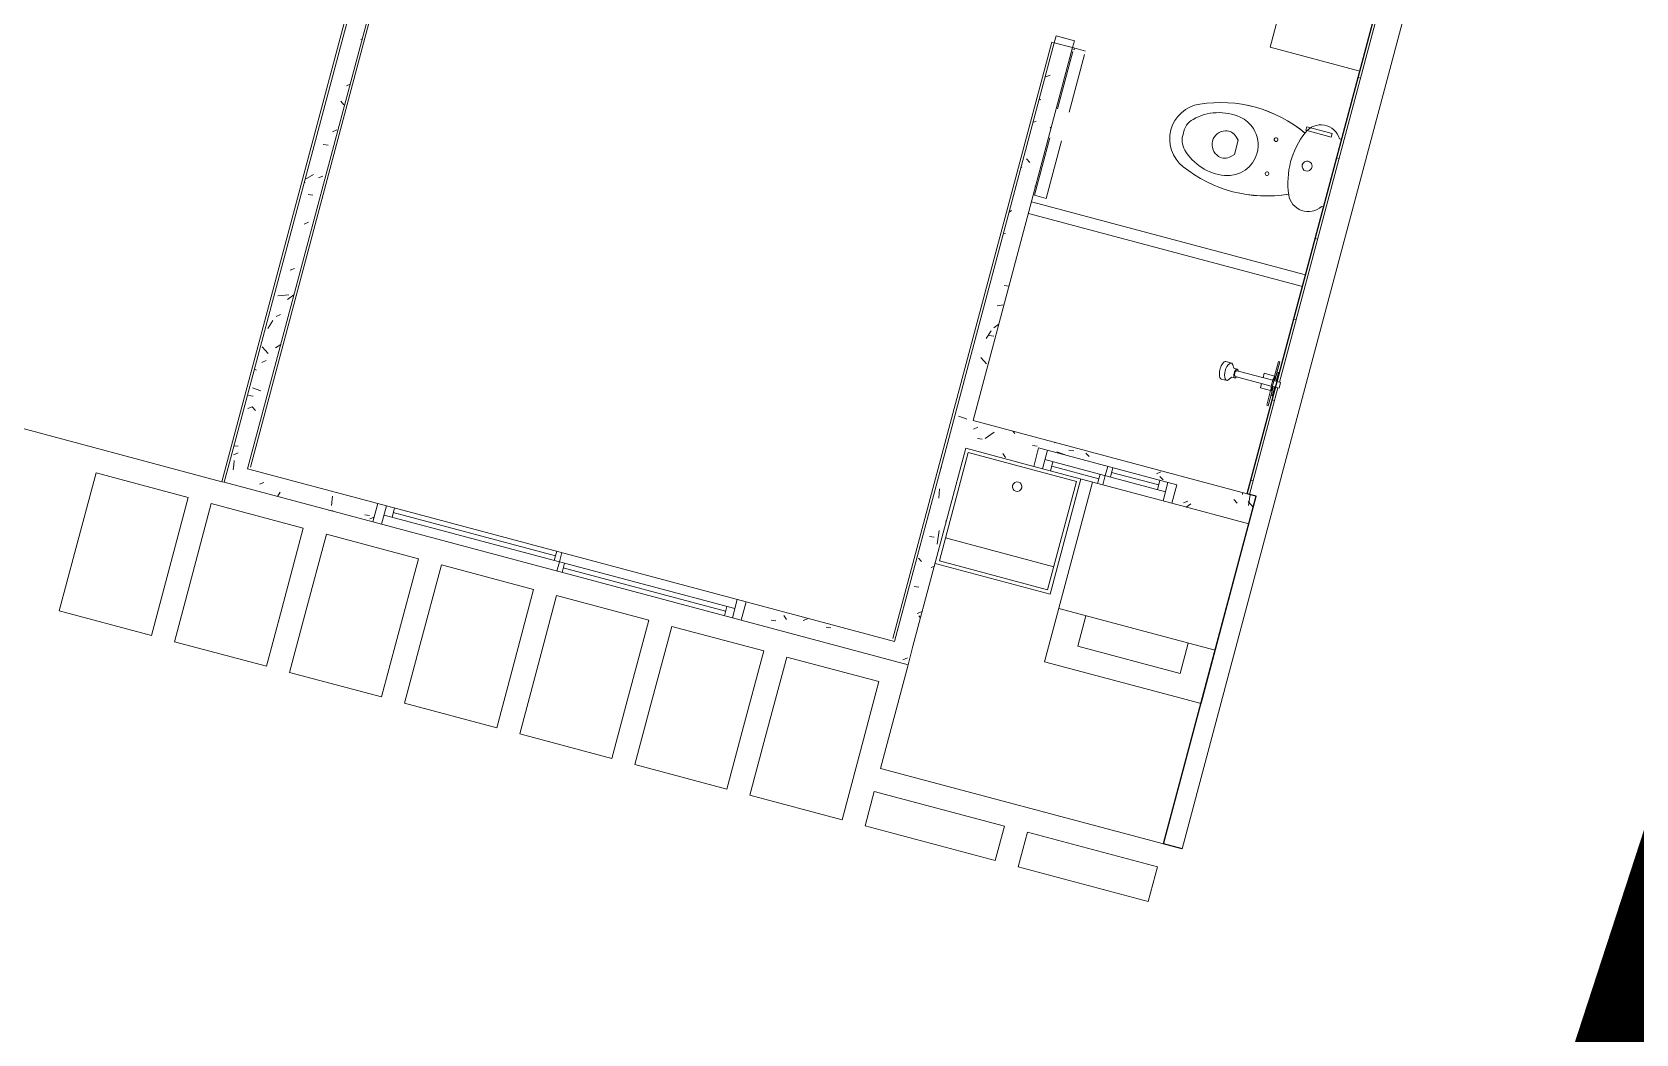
# Model space of a CAD drawing. Header units: metres. Extents: x 689715 to 690980, y 1005284 to 1006835.
# Drawn here: x 690880.15 to 690886.88, y 1005544.68 to 1005548.88 of the extents above; entities that cross this region are included whole.
import ezdxf

# ---------------------------------------------------------------- set-up
doc = ezdxf.new("R2010")
doc.units = ezdxf.units.M
doc.linetypes.add('HIDDEN', pattern=[0.375, 0.25, -0.125])
doc.linetypes.add('PHANTOM', pattern=[2.5, 1.25, -0.25, 0.25, -0.25, 0.25, -0.25])
for name, color, linetype in [('0_HUELLAS CASAS CASTILLA', 1, 'Continuous'), ('0_NUMERO DE LOTE FASE V', 3, 'Continuous'), ('POLIGONO EFECTIVO FIII', 6, 'Continuous')]:
    doc.layers.add(name, color=color, linetype=linetype)
for name, color, linetype, lineweight in [('Accesorios de tuberías', 7, 'Continuous', 13), ('Aparatos sanitarios', 8, 'Continuous', 13), ('Bordes comunes', 7, 'Continuous', 13), ('Líneas ocultas', 7, 'HIDDEN', 13), ('Muebles de obra', 8, 'Continuous', 13), ('Muros', 7, 'Continuous', 13), ('Patrón de corte', 7, 'Continuous', 13), ('Puertas', 7, 'Continuous', 13), ('Suelos', 7, 'Continuous', 9), ('Ventanas', 7, 'Continuous', 13)]:
    doc.layers.add(name, color=color, linetype=linetype, lineweight=lineweight)
pattern_1 = [(139.9999999999999, (365.6615329035558, -75.88183759397361), (0.03836033982117157, 0.4377584771638403), [0.04599999999999998, -0.5029999999999997]), (84.99999999999997, (365.6615329035558, -75.88183759397361), (-0.4580987315439035, -0.08439521406967809), [0.03700000000000001, -0.4020000000000002]), (190.451, (365.6645329040475, -75.84583759406814), (-0.4199401312074268, 0.3526758939897786), [0.039, -0.4270000000000001]), (136.1839999999999, (365.5395329040475, -75.8818375938572), (0.1004214988211118, 0.6506308650644554), [0.06899999999999998, -0.7539999999999998]), (186.6359999999999, (365.547532903729, -75.82783759379527), (-0.5938707988951819, 0.5701916118460522), [0.05799999999999998, -0.6409999999999996]), (81.18399999999994, (365.5395329040475, -75.8818375938572), (-0.5936975411065768, 0.5697220635397624), [0.05500000000000001, -0.6039999999999999]), (110.9999999999999, (365.5705329037737, -75.82083759387024), (0.245780230253577, 0.3642747293136032), [0.04599999999999999, -0.5029999999999999]), (55.99999999999997, (365.5705329037737, -75.82083759387024), (-0.4415777901075865, 0.1482769546615401), [0.03699999999999998, -0.4019999999999998]), (161.4509999999999, (365.5905329035595, -75.79083759407513), (-0.1963072483374971, 0.5120483026533341), [0.03899999999999999, -0.427]), (127.5, (365.6615329035558, -75.88183759397361), (-0.2022933454275577, 0.007375797972208872), [0.02, -0.3770000000000001, 0.02, -0.388, -0.404]), (127.5, (365.6615329035558, -75.88183759397361), (-0.2022933454275577, 0.007375797972208872), [-0.806, 0.02, -0.3840000000000001]), (97.49999999999994, (365.6615329035558, -75.88183759397361), (-0.2399435114399267, 0.1600503399492727), [0.02, -0.213, 0.02, -0.368, -0.154]), (97.49999999999994, (365.6615329035558, -75.88183759397361), (-0.2399435114399267, 0.1600503399492727), [-0.621, 0.02, -0.134]), (57.49999999999999, (365.6615329037886, -76.01783759397222), (0.01404568388630387, 0.3254162238797662), [0.01999999999999999, -0.1319999999999999, 0.01999999999999999, -0.455, -0.6309999999999997]), (57.49999999999999, (365.6615329037886, -76.01783759397222), (0.01404568388630387, 0.3254162238797662), [-0.6279999999999997, 0.01999999999999999, -0.6109999999999997]), (47.49999999999996, (365.6615329037886, -76.07883759384276), (-0.06081860510782452, 0.3554815006055007), [0.02, -0.178, 0.02, -0.2960000000000001, -0.4480000000000001]), (47.49999999999996, (365.6615329037886, -76.07883759384276), (-0.06081860510782452, 0.3554815006055007), [-0.5140000000000001, 0.02, -0.4280000000000001])]

# ---------------------------------------------------------------- blocks, each defined once
blk = doc.blocks.new('Window-Sliding - VENTANA DE 1_60 X 1_20-1540949-PLANO CLAVE _8 CASAS EN HILERA_ - Dependent 1')
at = {"layer": 'Ventanas', "color": 253}
for p, q in [((0.8003658304546724, 0.04), (-0.799634169545327, 0.04)), ((-0.799634169545327, 0.04), (-0.799634169545327, -0.03999999999902364)), ((-0.7996341695453272, 0.04000000000097637), (0.8003658304546725, 0.04000000000097637)), ((-0.7615341697799087, -0.03999999999902364), (-0.7615341697799087, 0.04000000000097637)), ((-0.7615341697799087, 0.04000000000097637), (-0.7615341697799087, -0.03999999999902365)), ((0.7622658304671647, 9.714248738745823e-13), (-0.761534169779909, 9.714248738745823e-13)), ((-0.7266091695452884, 0.04000000000097637), (-0.7266091695452884, 9.714248738745823e-13)), ((-0.02185916954532734, 0.02000000000096879), (-0.7266091695452884, 0.02000000000096879)), ((-0.02185916954532734, 0.04000000000097637), (-0.02185916954532734, 9.714248738745823e-13)), ((0.000365830454672653, 9.714248738745823e-13), (0.000365830454672653, 0.04000000000097637)), ((0.000365830454672653, 9.714248738745823e-13), (0.000365830454672653, -0.03999999999902364)), ((0.02259083045467268, -0.03999999999902364), (0.02259083045467268, 9.714248738745823e-13)), ((0.7273408304547152, -0.03999999999902364), (0.7273408304547152, 9.714248738745823e-13)), ((0.7622658304671647, 0.04000000000097637), (0.7622658304671647, -0.03999999999902365)), ((0.8003658304546724, -0.03999999999902364), (0.8003658304546724, 0.04)), ((-0.799634169545327, -0.03999999999902364), (0.8003658304546724, -0.03999999999902364)), ((-0.7996341695453272, -0.03999999999902364), (0.8003658304546725, -0.03999999999902364)), ((-0.7996341692992297, -0.03999999999902364), (0.800365830455645, -0.03999999999902364)), ((0.02259083045467268, -0.0199999999990375), (0.7273408304547152, -0.0199999999990375))]:
    blk.add_line(p, q, dxfattribs=at)
blk = doc.blocks.new('Window-Sliding - VENTANA DE 0_5 X 0_60-1543078-PLANO CLAVE _8 CASAS EN HILERA_ - Dependent 1')
at = {"layer": 'Ventanas', "color": 253}
for p, q in [((-0.2996341695453271, -0.06), (-0.2996341695453271, 0.01999999999902367)), ((-0.2996341695453271, 0.01999999999902367), (0.3003658304546724, 0.01999999999902367)), ((-0.2996341695453271, 0.01999999999902367), (0.3003658304546724, 0.01999999999902367)), ((-0.2996341692992298, 0.01999999999902366), (0.3003658304556444, 0.01999999999902366)), ((-0.2615341697799085, 0.01999999999902367), (-0.2615341697799085, -0.06000000000097636)), ((-0.2615341697799085, -0.06000000000097636), (-0.2615341697799085, 0.01999999999902367)), ((0.000365830454672653, -0.02000000000097145), (0.000365830454672653, 0.01999999999902367)), ((0.02259083045467268, 0.01999999999902367), (0.02259083045467268, -0.02000000000097145)), ((0.227340830454717, 0.01999999999902367), (0.227340830454717, -0.02000000000097145)), ((0.262265830467165, -0.06000000000097636), (0.262265830467165, 0.01999999999902367)), ((0.3003658304546724, 0.01999999999902367), (0.3003658304546724, -0.06)), ((0.3003658304546724, -0.06), (-0.2996341695453271, -0.06)), ((-0.2996341695453271, -0.06000000000097636), (0.3003658304546724, -0.06000000000097636)), ((0.262265830467165, -0.02000000000097145), (-0.2615341697799085, -0.02000000000097145)), ((-0.2266091695452867, -0.06000000000097636), (-0.2266091695452867, -0.02000000000097145)), ((-0.02185916954532734, -0.04000000000096877), (-0.2266091695452867, -0.04000000000096877)), ((-0.02185916954532734, -0.06000000000097636), (-0.02185916954532734, -0.02000000000097145)), ((0.000365830454672653, -0.02000000000097145), (0.000365830454672653, -0.06000000000097636)), ((0.02259083045467268, -9.624996799573183e-13), (0.227340830454717, -9.624996799573183e-13))]:
    blk.add_line(p, q, dxfattribs=at)
blk = doc.blocks.new('INODORO - CORONA SENSACION-1889801-PLANO CLAVE _8 CASAS EN HILERA_ - Dependent 1')
at = {"layer": 'Aparatos sanitarios', "color": 254}
for p, q in [((0.08188709035935544, 0.4355635977882735), (0.09421954282716836, 0.4232311453204627)), ((0.09421954282716836, 0.4232311453204627), (0.1557804571728155, 0.4232311453204627)), ((0.1557804571728155, 0.4232311453204627), (0.1681124345074397, 0.4355631226550869)), ((0.2844999999999941, 0.1599999999999898), (0.2694999999999942, 0.1599999999999898)), ((0.2694999999999942, 0.1599999999999898), (0.2694999999999942, 0.04963233402778064)), ((0.2844999999999941, 0.04963233402778064), (0.2844999999999941, 0.1599999999999898)), ((-0.02187722138719582, 0.005000000000969654), (-0.02187722138719582, 0.01391989724131997)), ((-0.02187722138719582, 0.005000000000969654), (-0.02187722138719582, 0.01391989724131997)), ((0.2694999999999942, 0.04963233402778064), (0.2844999999999941, 0.04963233402778064)), ((0.2718772213871809, 0.01391989724130112), (0.2718772213871808, 0.005000000000969654)), ((0.2718772213871809, 0.01391989724130112), (0.2718772213871808, 0.005000000000969654))]:
    blk.add_line(p, q, dxfattribs=at)
for centre, radius, start, end in [((0.1263906931667723, 0.5579586832040829), 0.1500205755124663, 90.53114040896261, 156.2031105431063), ((0.1263906931667724, 0.5579586832040828), 0.1500205755124664, 90.53114040896229, 156.2031105431059), ((0.1236093068331423, 0.5579586832042366), 0.1500205755124664, 23.7968894569199, 89.46885958470655), ((0.1236093068331421, 0.5579586832042365), 0.1500205755124665, 23.79688945691951, 89.46885958470611), ((0.5000422088294058, 0.393182959419893), 0.5583911110627032, 156.2031105431048, 204.6060293370742), ((0.5000422088294059, 0.393182959419893), 0.5583911110627032, 156.2031105431045, 204.6455084719933), ((0.2155035793955502, 0.4753808393949811), 0.2198801290422032, 135.6026374064219, 189.0939245400836), ((0.1167033178664535, 0.5721242949039771), 0.08160219203835921, 84.16452320228078, 135.6026374064211), ((0.1332966821335285, 0.5721242949039771), 0.08160219203835914, 44.3973625935765, 95.8354767977185), ((0.03449642060443179, 0.4753808393949811), 0.2198801290422031, 350.9060754599147, 44.39736259357718), ((-0.2500422088294236, 0.3931829594198932), 0.5583911110627032, 335.3544915280072, 23.79688945691954), ((-0.2500422088294237, 0.3931829594198932), 0.5583911110627032, 335.3939706629263, 23.79688945691992), ((0.1172424294186783, 0.4709189368476026), 0.0499999999999988, 162.8135445182306, 225.0000000000047), ((0.1249996889637566, 0.4685196732536749), 0.05811982397823021, 17.18294614083715, 162.8135445182307), ((0.1327570954481099, 0.4709184617144166), 0.05000000000000183, 314.9999999999996, 17.18294614083715), ((0.1249965700011366, 0.4608938083812288), 0.1282210170177353, 189.0939245400833, 270.0015327010727), ((0.1250034299988455, 0.4608938083812288), 0.1282210170177355, 317.5547232189018, 350.9060754599144), ((0.1250034299988455, 0.4608938083812288), 0.1282210170177353, 269.9984672994297, 317.5547232189022), ((0.05183059117060018, 0.2704140648915374), 0.007829715225314391, 1.272221872585407e-12, 180.0000000000004), ((0.05183059117060018, 0.2704140648915374), 0.00782971522531441, 179.9999999999999, 359.9999999999988), ((0.1997880414132111, 0.2704140648915379), 0.007829715225314421, 8.124317653802805e-13, 180.0000000000037), ((0.1997880414132111, 0.2704140648915373), 0.007829715225314421, 179.9999999999992, 2.035554996136651e-12), ((0.02219045054957728, 0.08369690395422763), 0.0825275128411137, 113.1217691630647, 237.7255393616297), ((0.02219045054957731, 0.08369690395422762), 0.08252751284111375, 113.1217691630644, 237.7255393616293), ((0.1249999999999925, -0.1570831711976484), 0.3443382231803591, 66.87823083693358, 113.121769163063), ((0.1249999999982367, -0.1570831711934986), 0.3443382231758532, 112.6568070909436, 113.1217691630658), ((0.1256452486108075, 0.1162915561847093), 0.02088535773801651, 3.81666561775622e-14, 180), ((0.1249999999989465, -0.1570831712001352), 0.3443382231830575, 66.87823083693641, 67.34319290905349), ((0.227809549450426, 0.08369690395421976), 0.08252751284111379, 302.2744606383561, 66.8782308369354), ((0.227809549450426, 0.08369690395421976), 0.08252751284111375, 302.2744606383557, 66.87823083693506), ((0.1256452486108075, 0.1162915561847093), 0.02088535773801543, 180, 5.088887490341627e-14)]:
    blk.add_arc(centre, radius, start, end, dxfattribs=at)
blk = doc.blocks.new('PV_PUERTA CORREDERA - _70 x 2_18-1755670-PLANO CLAVE _8 CASAS EN HILERA_ - Dependent 1')
at = {"layer": 'Líneas ocultas', "color": 253}
for p, q in [((0.35, 0.09599999999999326), (0.35, 0.04499999999999325)), ((0.9899999999999999, 0.09599999999999326), (0.35, 0.09599999999999326)), ((0.9899999999999999, 0.09599999999999326), (0.9899999999999999, 0.04499999999999325)), ((0.9899999999999999, 0.04499999999999325), (0.35, 0.04499999999999325))]:
    blk.add_line(p, q, dxfattribs=at)
at = {"layer": 'Puertas', "color": 9, "lineweight": 9}
for p, q in [((-0.3550000000000032, 0.04999999999999662), (-0.3550000000000032, 0.03999999999999715)), ((-0.3500000000000032, 0.04999999999999662), (-0.3550000000000032, 0.04999999999999662)), ((-0.3500000000000032, 0.03999999999999716), (-0.3500000000000032, 0.04999999999999662)), ((-0.3200000000000047, 0.03999999999999669), (-0.3500000000000032, 0.03999999999999663)), ((-0.3200000000000046, -0.04000000000000329), (-0.3200000000000047, 0.03999999999999669)), ((0.3500000000000006, 0.03999999999999781), (0.3200000000000019, 0.03999999999999788)), ((0.3200000000000019, 0.03999999999999788), (0.3200000000000019, -0.04000000000000221)), ((0.3550000000000005, 0.04999999999999782), (0.3500000000000001, 0.04999999999999794)), ((0.3500000000000001, 0.04999999999999794), (0.3500000000000001, 0.03999999999999634)), ((0.3550000000000005, 0.03999999999999625), (0.3550000000000005, 0.04999999999999782)), ((-0.3500000000000031, -0.04000000000000336), (-0.3200000000000046, -0.04000000000000329)), ((0.3200000000000019, -0.04000000000000221), (0.3500000000000003, -0.04000000000000204))]:
    blk.add_line(p, q, dxfattribs=at)
blk = doc.blocks.new('DUCHA - TOKIO - 03_901-V6-PLANO CLAVE _8 CASAS EN HILERA_ - Dependent 1')
at = {"layer": 'Accesorios de tuberías', "color": 253}
for p, q in [((7.546441945590932, 90.31001324061431), (7.546441945590932, 90.33541324061433)), ((7.546441945590932, 90.33541324061433), (7.571841945590966, 90.33541324061433)), ((7.571841945590966, 90.33541324061433), (7.571841945590966, 90.35446324061432)), ((7.571841945590926, 90.35446324061432), (7.575641410862113, 90.35446324061432)), ((7.575641410862114, 90.29096324061432), (7.575641410862114, 90.35446324061432)), ((7.575641410862113, 90.35446324061432), (7.580283383388793, 90.3371784794406)), ((7.580283383388793, 90.3371784794406), (7.580283383388793, 90.33541324061433)), ((7.580283383388793, 90.31001324061431), (7.580283383388793, 90.33541324061433)), ((7.580283383388793, 90.33541324061433), (7.730910847286964, 90.33541324061434)), ((7.736941945591024, 90.33541324061433), (7.730910847287078, 90.33541324061433)), ((7.736941945591024, 90.34176324061434), (7.751541629050408, 90.34176324061434)), ((7.751541629050408, 90.34176324061434), (7.758873977469114, 90.35446324061432)), ((7.758873977469114, 90.35446324061432), (7.765120080741111, 90.36070934388633)), ((7.765120080741111, 90.36070934388633), (7.790520080741112, 90.36070934388633)), ((7.571841945590966, 90.31001324061431), (7.546441945590932, 90.31001324061431)), ((7.571841945590966, 90.29096324061432), (7.571841945590966, 90.31001324061431)), ((7.575641410862114, 90.29096324061432), (7.571841945590966, 90.29096324061432)), ((7.580283383388793, 90.30824800178806), (7.575641410862114, 90.29096324061432)), ((7.730910847286964, 90.31001324061431), (7.580283383388793, 90.31001324061431)), ((7.580283383388793, 90.31001324061431), (7.580283383388793, 90.30824800178806)), ((7.736941945591024, 90.31001324061434), (7.730910847287078, 90.31001324061434)), ((7.75154162905041, 90.3036632406143), (7.736941945591024, 90.3036632406143)), ((7.758873977469114, 90.29096324061432), (7.75154162905041, 90.3036632406143)), ((7.765120080741113, 90.28471713734231), (7.758873977469114, 90.29096324061432)), ((7.790520080741113, 90.28471713734231), (7.765120080741113, 90.28471713734231))]:
    blk.add_line(p, q, dxfattribs=at)
for centre, major_axis, ratio, start_param, end_param in [((7.736941945591024, 90.32271324061432), (0, 0.01905000000000127), 0.424754198003165, 2.300523983020843, 7.124253977747421), ((7.736941945591024, 90.32271324061432), (0, 0.01269999999998106), 0.4247541980025909, 3.141592653589789, 6.283185307179588), ((7.765120080741113, 90.32271324061432), (0, 0.03799610327200752), 0.4945479968854793, 3.141592653589789, 6.283185307179588)]:
    blk.add_ellipse(centre, major_axis=major_axis, ratio=ratio, start_param=start_param, end_param=end_param, dxfattribs=at)
for points in [[(7.730910847286964, 90.33541324061434), (7.731418629262385, 90.33674798665791), (7.732579815736845, 90.33905513380311), (7.734676301751238, 90.3412624740785), (7.736180852904011, 90.34176201869649), (7.736941945591024, 90.34176324061434)], [(7.736941945591024, 90.3036632406143), (7.736180852904011, 90.30366446253217), (7.734676301751239, 90.30416400715013), (7.732579815736845, 90.30637134742553), (7.731418629262386, 90.30867849457074), (7.730910847286964, 90.31001324061431)]]:
    blk.add_open_spline(points, degree=3, dxfattribs=at)
blk.add_open_spline([(7.790520080741112, 90.36070934388633), (7.791389408657143, 90.36070698795005), (7.793101109041538, 90.36036336918276), (7.79561984687494, 90.35881448530678), (7.797993611165711, 90.35628235082868), (7.800889312163863, 90.35168589361666), (7.803847155572757, 90.34387777688882), (7.805952117479149, 90.33221221137117), (7.80638508916187, 90.3195177728395), (7.805097854208162, 90.3071699809245), (7.801995917595865, 90.2956157988802), (7.796971429630951, 90.28691029253851), (7.792693400531191, 90.28472302718303), (7.790520080741113, 90.28471713734231)], degree=3, knots=[0, 0, 0, 0, 0.05263157894736842, 0.1052631578947368, 0.1578947368421053, 0.2105263157894737, 0.3157894736842105, 0.4210526315789473, 0.5263157894736842, 0.631578947368421, 0.7368421052631579, 0.868421052631579, 1, 1, 1, 1], dxfattribs=at)
at = {"layer": 'Aparatos sanitarios', "color": 254}
for p, q in [((7.57184194559092, 90.35446324061432), (7.57184194559092, 90.41796324061433)), ((7.57184194559092, 90.41796324061433), (7.578191945590921, 90.41796324061433)), ((7.578191945590921, 90.41796324061433), (7.578191945590921, 90.35446324061432)), ((7.561837601575382, 90.35022509451584), (7.565491945590933, 90.35086945396256)), ((7.565491945590933, 90.35086945396256), (7.565491945590933, 90.37351324061433)), ((7.565491945590933, 90.37351324061433), (7.571841945590934, 90.37351324061433)), ((7.56549194559092, 90.33541324061433), (7.56549194559092, 90.35086945396256)), ((7.571841945590934, 90.37351324061433), (7.571841945590934, 90.35446324061432)), ((7.578191945590921, 90.34496611769957), (7.578191945590921, 90.35446324061432)), ((7.578191945590921, 90.35446324061432), (7.62264194559092, 90.35446324061432)), ((7.62264194559092, 90.35446324061432), (7.62264194559092, 90.33541324061433)), ((7.565491945590934, 90.29455702726608), (7.561837601575382, 90.2952013867128)), ((7.56549194559092, 90.29455702726608), (7.56549194559092, 90.31001324061431)), ((7.565491945590934, 90.27191324061431), (7.565491945590934, 90.29455702726608)), ((7.571841945590934, 90.27191324061431), (7.565491945590934, 90.27191324061431)), ((7.571841945590934, 90.29096324061432), (7.571841945590934, 90.27191324061431)), ((7.57184194559092, 90.22746324061433), (7.57184194559092, 90.29096324061432)), ((7.578191945590921, 90.29096324061432), (7.578191945590921, 90.30046036352907)), ((7.62264194559092, 90.29096324061432), (7.578191945590921, 90.29096324061432)), ((7.578191945590921, 90.29096324061432), (7.578191945590921, 90.22746324061433)), ((7.62264194559092, 90.31001324061431), (7.62264194559092, 90.29096324061432)), ((7.578191945590921, 90.22746324061433), (7.57184194559092, 90.22746324061433))]:
    blk.add_line(p, q, dxfattribs=at)
blk = doc.blocks.new('MUEBLE DE BAÑO L - TIPO 0_80 2-1878122-PLANO CLAVE _8 CASAS EN HILERA_ - Dependent 1')
at = {"layer": 'Muebles de obra'}
for p, q in [((-0.3764673926464001, -0.04731497722010621), (-0.3764673926463994, -0.4764673926475734)), ((0.3764673926464095, -0.4764673926475808), (0.3764673926464103, -0.04732962913143406)), ((0.400000000000005, -0.04732962913143418), (0.4000000000000042, -0.4764673926475808)), ((-0.3999999999999941, -0.4764673926475725), (0.4000000000000059, -0.4764673926475712)), ((-0.3999999999999941, -0.4764673926475735), (-0.3764673926463994, -0.4764673926475734)), ((-0.3999999999999941, -0.5000000000009864), (0.400000000000006, -0.5000000000009851)), ((-0.3099999999999895, -0.5205000000009877), (-0.3099999999999896, -0.505000000000001)), ((-0.3079999999999894, -0.5205000000009877), (-0.3079999999999896, -0.505000000000001)), ((-0.0924999999999895, -0.5210000000009856), (-0.3074999999999895, -0.5210000000009877)), ((-0.3074999999999895, -0.5230000000009877), (-0.0924999999999895, -0.5230000000009857)), ((-0.09199999999998967, -0.5050000000000011), (-0.09199999999998952, -0.5205000000009856)), ((-0.08999999999998949, -0.5205000000009856), (-0.08999999999998964, -0.505000000000001)), ((0.08999999999998874, -0.5050000000000018), (0.08999999999998871, -0.5205000000009844)), ((0.09199999999998873, -0.5205000000009845), (0.09199999999998877, -0.5050000000000018)), ((0.3074999999999887, -0.521000000000985), (0.09249999999998869, -0.5210000000009845)), ((0.09249999999998869, -0.5230000000009845), (0.3074999999999887, -0.523000000000985)), ((0.3079999999999888, -0.5050000000000017), (0.3079999999999887, -0.520500000000985)), ((0.3099999999999887, -0.5050000000000017), (0.3099999999999887, -0.520500000000985)), ((0.3764673926464095, -0.4764673926475808), (0.4000000000000042, -0.4764673926475808)), ((0.4000000000000059, -0.4764673926475712), (0.400000000000006, -0.5000000000009851)), ((0.400000000000005, -0.505000000000002), (0.400000000000005, -1.225000000000988)), ((0.400000000000005, -1.225000000000988), (0.7900000000000089, -1.225000000000988))]:
    blk.add_line(p, q, dxfattribs=at)
for centre, radius, start, end in [((-0.3074999999999895, -0.5205000000009877), 0.002500000000000002, 180, 269.9999999999996), ((-0.3074999999999895, -0.5205000000009877), 0.0004999999999999449, 180, 269.9999999999996), ((-0.3074999999999895, -0.5205000000009877), 0.0004999999999999449, 180, 269.9999999999996), ((-0.09249999999998951, -0.5205000000009856), 0.0004999999999999866, 269.9999999999996, 0), ((-0.09249999999998951, -0.5205000000009856), 0.002500000000000002, 269.9999999999996, 0), ((-0.09249999999998951, -0.5205000000009856), 0.0004999999999999866, 269.9999999999996, 0), ((0.09249999999998872, -0.5205000000009845), 0.002500000000000003, 179.9999999999999, 269.9999999999998), ((0.09249999999998872, -0.5205000000009845), 0.0004999999999999866, 180, 269.9999999999996), ((0.09249999999998872, -0.5205000000009845), 0.0004999999999999866, 180, 269.9999999999996), ((0.3074999999999887, -0.5205000000009851), 0.0004999999999999449, 269.9999999999996, 0), ((0.3074999999999887, -0.5205000000009851), 0.002499999999999947, 269.9999999999996, 0), ((0.3074999999999887, -0.5205000000009851), 0.0004999999999999449, 269.9999999999996, 0)]:
    blk.add_arc(centre, radius, start, end, dxfattribs=at)
blk = doc.blocks.new('M_Stacked Washer and Dryer - Torre-1464971-PLANO CLAVE _8 CASAS EN HILERA_ - Dependent 1')
at = {"layer": 'Aparatos sanitarios', "color": 254}
for p, q in [((6.361844384628058e-15, 0.3399999999999662), (0.7800000000000105, 0.3399999999999662)), ((6.361844384628058e-15, 0.3399999999999662), (6.361844384628058e-15, 0.005051401696864699)), ((0.549018750000016, 0.3399999999999964), (0.549018750000016, -0.3400000000000038)), ((0.7800000000000105, 0.3399999999999662), (0.7800000000000105, -0.3400000000000338)), ((0.549018750000016, 0.2222500000000014), (0.6807812500000198, 0.2222500000000014)), ((0.6807812500000198, 0.2222500000000014), (0.6807812500000198, -0.2222500000000053)), ((0.6807812500000198, -0.2222500000000053), (0.549018750000016, -0.2222500000000053)), ((0.7800000000000105, -0.3400000000000338), (6.361844384628058e-15, -0.3400000000000338))]:
    blk.add_line(p, q, dxfattribs=at)
blk = doc.blocks.new('TINA CONCRETO - SENCILLA-1467208-PLANO CLAVE _8 CASAS EN HILERA_ - Dependent 1')
at = {"layer": 'Aparatos sanitarios', "color": 254}
for p, q in [((0.49652716948618, 0.2499999999999915), (-0.003472830513820012, 0.2499999999999915)), ((0.0115271694861805, 0.2349999999999925), (0.4815271694861794, 0.2349999999999925)), ((0.01152716948618054, -0.2350000000000093), (0.01152716948618054, 0.2349999999999925)), ((0.3815271694861807, -0.2350000000000093), (0.3815271694861807, 0.2349999999999911)), ((0.4815271694861795, 0.2349999999999925), (0.4815271694861795, -0.2350000000000093)), ((0.49652716948618, -0.2500000000000083), (0.49652716948618, 0.2499999999999915)), ((0.4815271694861794, -0.2350000000000093), (0.0115271694861805, -0.2350000000000093))]:
    blk.add_line(p, q, dxfattribs=at)
for radius, start, end in [(0.01999999999999998, 90.00000000000034, 269.9999999999994), (0.01999999999999999, 269.9999999999994, 89.9999999999985)]:
    blk.add_arc((0.09652716948618, -9.718520560148085e-15), radius, start, end, dxfattribs=at)
blk = doc.blocks.new('A TRANSFORMADA A B')
at = {"layer": 'Patrón de corte'}
h = blk.add_hatch(dxfattribs=at)
h.set_pattern_fill('HORMIGÓN', color=254, angle=90.00000000000001, style=0, pattern_type=2)
h.set_pattern_definition(pattern_1)
h.paths.add_polyline_path([(273.8838196629658, -64.15999999240739), (273.803819663357, -64.15999999217456), (273.8038196631242, -64.80505156167783), (273.8838196631987, -64.80505156173604), (273.8838196634315, -64.23999999213265)], flags=0)
h.paths.add_polyline_path([(273.8838196631987, -66.40505156171275), (273.8038196635898, -66.40505156165455), (273.8038196628913, -67.13005139410961), (273.8838196631987, -67.1300513939932), (273.8838196629658, -66.68734440027038)], flags=0)
h = blk.add_hatch(dxfattribs=at)
h.set_pattern_fill('HORMIGÓN', color=254, angle=90.00000000000001, style=0, pattern_type=2)
h.set_pattern_definition(pattern_1)
h.paths.add_polyline_path([(276.9838196632918, -64.15999999234919), (273.8838196629658, -64.15999999240739), (273.8838196634315, -64.23999999213265), (276.9838196632918, -64.23999999224907)], flags=0)
h = blk.add_hatch(dxfattribs=at)
h.set_pattern_fill('HORMIGÓN', color=254, angle=90.00000000000001, style=0, pattern_type=2)
h.set_pattern_definition(pattern_1)
h.paths.add_polyline_path([(274.7438196637668, -67.05005139403511), (273.8838196629658, -67.0500513939769), (273.8838196631987, -67.1300513939932), (274.7438196633011, -67.13005139376037)], flags=0)
h = blk.add_hatch(dxfattribs=at)
h.set_pattern_fill('HORMIGÓN', color=254, angle=90.00000000000001, style=0, pattern_type=2)
h.set_pattern_definition(pattern_1)
h.paths.add_polyline_path([(274.8638196629472, -68.31999999238178), (274.8638196629472, -67.05005139380228), (274.7438196637668, -67.05005139403511), (274.7438196633011, -67.4250513939187), (274.8238196631428, -67.42505139409332), (274.8238196631428, -68.02505139401183), (274.7438196630683, -68.02505139401183), (274.7438196630683, -68.35999999253545), (274.86381966318, -68.35999999230262), (274.86381966318, -68.3299999924493)], flags=0)
h = blk.add_hatch(dxfattribs=at)
h.set_pattern_fill('HORMIGÓN', color=254, angle=90.00000000000001, style=0, pattern_type=2)
h.set_pattern_definition(pattern_1)
h.paths.add_polyline_path([(277.8838196629658, -67.11115620919736), (277.8838196629658, -67.04999999236315), (277.1838196634781, -67.04999999236315), (277.1838196632452, -67.12999999226304), (277.8838196631987, -67.12999999220483)], flags=0)
h.paths.add_polyline_path([(276.4838196635246, -67.12999999214662), (276.4838196632918, -67.04999999230495), (274.8638196634129, -67.04999999230495), (274.86381966318, -67.12999999226304), (275.4006504637655, -67.12999999226304)], flags=0)
h = blk.add_hatch(dxfattribs=at)
h.set_pattern_fill('BLOQUES', color=254, angle=180.0000000000001, style=0, pattern_type=2)
h.set_pattern_definition([(90, (276.3735329040792, -68.32983759406488), (-0.35, -6.106226635438361e-16), [])])
h.paths.add_polyline_path([(277.8838196634315, -68.32999999210006), (277.8838196631987, -68.31999999232357), (275.3515196638182, -68.31999999214895), (275.3515196633525, -68.32999999192543), (277.7972751802299, -68.32999999227468)], flags=0)
h.paths.add_polyline_path([(275.3261196634267, -68.32999999227468), (275.3261196627282, -68.31999999209074), (274.8638196629472, -68.31999999238178), (274.86381966318, -68.3299999924493), (275.2294629837852, -68.3299999924493)], flags=0)
at = {"layer": '0_HUELLAS CASAS CASTILLA', "color": 8}
for p, q in [((273.3538196638692, -68.359999987646), (274.8638196636457, -68.35999998747138)), ((273.3538196636364, -68.43999998772051), (273.3538196638692, -68.359999987646)), ((274.8638196636457, -68.35999998747138), (274.8638196638785, -68.31999998760875)), ((274.8638196638785, -68.31999998760875), (277.8838196634315, -68.31999998737592))]:
    blk.add_line(p, q, dxfattribs=at)
at = {"layer": '0_HUELLAS CASAS CASTILLA', "color": 8, "lineweight": 5}
blk.add_line((286.143985407427, -68.43999998772051), (273.3538196636364, -68.43999998772051), dxfattribs=at)
at = {"layer": 'Bordes comunes', "color": 253}
blk.add_line((274.8638196629472, -68.31999999238178), (274.86381966318, -68.3299999924493), dxfattribs=at)
at = {"layer": 'Muros', "color": 253}
for p, q in [((273.803819663357, -64.14999999239808), (276.9838196635246, -64.14999999210704)), ((273.803819663357, -64.15999999217456), (273.803819663357, -64.14999999239808)), ((273.803819663357, -64.15999999217456), (273.8038196631242, -64.80505156167783)), ((273.8838196629658, -64.15999999240739), (273.803819663357, -64.15999999217456)), ((276.9838196632918, -64.15999999234919), (273.8838196629658, -64.15999999240739)), ((273.8838196631987, -64.80505156173604), (273.8838196634315, -64.23999999213265)), ((273.8838196634315, -64.23999999213265), (276.9838196632918, -64.23999999224907)), ((276.9038196632173, -64.24999999225838), (273.8938196634408, -64.24999999225838)), ((273.8038196635898, -66.40505156165455), (273.8038196628913, -67.13005139410961)), ((273.8838196629658, -67.0500513939769), (273.8838196631987, -66.40505156171275)), ((273.8938196634408, -67.04005005629733), (276.4838196632918, -67.04005005623912)), ((276.4838196632918, -67.04005005623912), (276.4838196632918, -67.04999999230495)), ((274.7438196637668, -67.05005139403511), (273.8838196629658, -67.0500513939769)), ((274.8638196629472, -67.05005139380228), (274.7438196637668, -67.05005139403511)), ((276.4838196632918, -67.04999999230495), (274.8638196634129, -67.04999999230495)), ((276.4838196635246, -67.12999999214662), (276.4838196632918, -67.04999999230495)), ((273.8038196628913, -67.13005139410961), (273.8838196631987, -67.1300513939932)), ((273.8838196631987, -67.1300513939932), (274.7438196633011, -67.13005139376037)), ((274.7438196633011, -67.13005139376037), (274.7438196633011, -67.4250513939187)), ((274.8638196629472, -68.31999999238178), (274.86381966318, -67.12999999226304)), ((274.86381966318, -67.12999999226304), (276.4838196635246, -67.12999999214662)), ((274.7438196630683, -68.35999999253545), (274.86381966318, -68.35999999230262)), ((275.3261196627282, -68.31999999209074), (274.8638196629472, -68.31999999238178)), ((274.86381966318, -68.35999999230262), (274.86381966318, -68.3299999924493)), ((274.86381966318, -68.3299999924493), (275.3261196634267, -68.32999999227468)), ((277.8838196631987, -68.31999999232357), (275.3515196638182, -68.31999999214895)), ((275.3515196633525, -68.32999999192543), (277.8838196634315, -68.32999999210006))]:
    blk.add_line(p, q, dxfattribs=at)
at = {"layer": 'Suelos', "color": 9}
for p, q in [((273.803819663357, -61.13999999227235), (273.803819663357, -64.14999999239808)), ((273.3538196634036, -63.63005139416782), (273.1038196636364, -63.63005139387678)), ((273.1038196636364, -63.63005139387678), (273.1038196631707, -64.03005139390007)), ((273.7038196632639, -63.63005139410961), (273.3538196634036, -63.63005139416782)), ((273.7038196637295, -64.03005139401648), (273.7038196632639, -63.63005139410961)), ((273.1038196631707, -64.03005139390007), (273.3538196634036, -64.0300513941329)), ((273.3538196634036, -64.0300513941329), (273.7038196637295, -64.03005139401648)), ((273.3538196634036, -64.13005139387678), (273.1038196636364, -64.13005139376037)), ((273.1038196636364, -64.13005139376037), (273.1038196634036, -64.5300513941329)), ((273.703819663031, -64.13005139410961), (273.3538196634036, -64.13005139387678)), ((273.7038196637295, -64.53005139395827), (273.703819663031, -64.13005139410961)), ((273.1038196634036, -64.5300513941329), (273.3538196636364, -64.53005139401648)), ((273.3538196636364, -64.53005139401648), (273.7038196637295, -64.53005139395827)), ((273.3538196634036, -64.63005139387678), (273.1038196631707, -64.63005139416782)), ((273.1038196631707, -64.63005139416782), (273.1038196636364, -65.03005139395827)), ((273.7038196634967, -64.63005139428424), (273.3538196634036, -64.63005139387678)), ((273.7038196632639, -65.0300513941329), (273.7038196634967, -64.63005139428424)), ((273.1038196636364, -65.03005139395827), (273.3538196636364, -65.03005139401648)), ((273.3538196636364, -65.03005139401648), (273.7038196632639, -65.0300513941329)), ((273.3538196634036, -65.1300513939932), (273.1038196636364, -65.13005139393499)), ((273.1038196636364, -65.13005139393499), (273.1038196631707, -65.53005139407469)), ((273.7038196634967, -65.13005139393499), (273.3538196634036, -65.1300513939932)), ((273.7038196632639, -65.53005139378365), (273.7038196634967, -65.13005139393499)), ((273.1038196631707, -65.53005139407469), (273.3538196636364, -65.53005139395827)), ((273.3538196636364, -65.53005139395827), (273.7038196632639, -65.53005139378365)), ((273.3538196631707, -65.63005139410961), (273.1038196634036, -65.6300513940514)), ((273.1038196634036, -65.6300513940514), (273.1038196636364, -66.03005139401648)), ((273.7038196637295, -65.63005139387678), (273.3538196631707, -65.63005139410961)), ((273.7038196637295, -66.03005139401648), (273.7038196637295, -65.63005139387678)), ((273.1038196636364, -66.03005139401648), (273.3538196636364, -66.03005139401648)), ((273.3538196636364, -66.03005139401648), (273.7038196637295, -66.03005139401648)), ((273.3538196634036, -66.13005139387678), (273.1038196634036, -66.13005139416782)), ((273.1038196634036, -66.13005139416782), (273.1038196636364, -66.53005139407469)), ((273.7038196634967, -66.13005139393499), (273.3538196634036, -66.13005139387678)), ((273.7038196634967, -66.53005139390007), (273.7038196634967, -66.13005139393499)), ((273.1038196636364, -66.53005139407469), (273.3538196636364, -66.53005139401648)), ((273.3538196636364, -66.53005139401648), (273.7038196634967, -66.53005139390007)), ((273.3538196634036, -66.63005139416782), (273.1038196631707, -66.63005139381858)), ((273.1038196631707, -66.63005139381858), (273.1038196631707, -67.03005139390007)), ((273.7038196634967, -66.63005139376037), (273.3538196634036, -66.63005139416782)), ((273.7038196637295, -67.03005139384186), (273.7038196634967, -66.63005139376037)), ((273.1038196631707, -67.03005139390007), (273.3538196631707, -67.0300513941329)), ((273.3538196631707, -67.0300513941329), (273.7038196637295, -67.03005139384186)), ((273.2538196630776, -67.1300513940514), (273.1038196636364, -67.13005139376037)), ((273.1038196636364, -67.13005139376037), (273.1038196634036, -67.69502569298493)), ((273.2538196633104, -67.69502569333417), (273.2538196630776, -67.1300513940514)), ((273.8038196628913, -67.13005139410961), (273.3538196636364, -67.1300513940514)), ((273.3538196636364, -67.1300513940514), (273.3538196634036, -68.35999999236083)), ((275.7638196635526, -67.12999999220483), (275.7638196630869, -68.31999999220716)), ((275.8138196631335, -68.31999999243999), (275.8138196633663, -67.12999999232125)), ((273.1038196634036, -67.69502569298493), (273.2538196633104, -67.69502569333417)), ((273.1038196634036, -67.79502569331089), (273.1038196636364, -68.3599999921862)), ((273.2538196633104, -67.79502569319448), (273.1038196634036, -67.79502569331089)), ((273.2538196633104, -68.35999999230262), (273.2538196633104, -67.79502569319448)), ((273.1038196636364, -68.3599999921862), (273.2538196633104, -68.35999999230262))]:
    blk.add_line(p, q, dxfattribs=at)
at = {"color": 254, "lineweight": 13}
for name, p, rotation in [('Window-Sliding - VENTANA DE 1_60 X 1_20-1540949-PLANO CLAVE _8 CASAS EN HILERA_ - Dependent 1', (273.8438196633942, -65.60468573088292), 270), ('PV_PUERTA CORREDERA - _70 x 2_18-1755670-PLANO CLAVE _8 CASAS EN HILERA_ - Dependent 1', (276.8338196633849, -67.08999999210937), 179.9999999999999), ('TINA CONCRETO - SENCILLA-1467208-PLANO CLAVE _8 CASAS EN HILERA_ - Dependent 1', (274.7403468331322, -67.38005139381858), 179.9999999999999), ('MUEBLE DE BAÑO L - TIPO 0_80 2-1878122-PLANO CLAVE _8 CASAS EN HILERA_ - Dependent 1', (277.9238196632359, -67.52999999234453), 270), ('Window-Sliding - VENTANA DE 0_5 X 0_60-1543078-PLANO CLAVE _8 CASAS EN HILERA_ - Dependent 1', (274.803819663357, -67.72468556341482), 270), ('M_Stacked Washer and Dryer - Torre-1464971-PLANO CLAVE _8 CASAS EN HILERA_ - Dependent 1', (274.7438196635339, -68.01999999233522), 179.9999999999999), ('DUCHA - TOKIO - 03_901-V6-PLANO CLAVE _8 CASAS EN HILERA_ - Dependent 1', (365.6615329035558, -75.88183759397361), 90)]:
    blk.add_blockref(name, p, dxfattribs=dict(at, rotation=rotation))
blk.add_blockref('INODORO - CORONA SENSACION-1889801-PLANO CLAVE _8 CASAS EN HILERA_ - Dependent 1', (276.1313196634874, -68.32499999221181), dxfattribs=at)
blk = doc.blocks.new('CASTILLA 7 NUEVA')
at = {"rotation": 269.9999998879757}
blk.add_blockref('A TRANSFORMADA A B', (330.5665340038831, 260.2961971417535), dxfattribs=at)

msp = doc.modelspace()

# ---------------------------------------------------------------- linework, layer by layer
at = {"layer": 'POLIGONO EFECTIVO FIII', "linetype": 'Continuous', "ltscale": 10, "const_width": 0.5}
msp.add_lwpolyline([(690527.162542012, 1005762.55217474, 0.06096970611397219), (690620.712962578, 1005724.922512427), (690640.6962268567, 1005719.592693363, 0.1423503762835495), (690757.8668941851, 1005722.189068381), (690845.6673688134, 1005749.826457494, -0.0920879614862782), (690914.5557968616, 1005758.223718851), (690939.6154677207, 1005756.658973624, -0.4320455745138401), (690945.1963273808, 1005749.935352629), (690944.6068730457, 1005745.161590137), (690942.9009030615, 1005731.345599584), (690930.4797555115, 1005684.671584324), (690925.1661557793, 1005664.705068833), (690911.0194990151, 1005618.732445432), (690882.3796352032, 1005530.819933234), (690879.9346462181, 1005523.811015309), (690874.4140717937, 1005511.208012466), (690854.3843595171, 1005461.893091476)], format="xyb", dxfattribs=at)

# ---------------------------------------------------------------- block references
at = {"layer": '0_NUMERO DE LOTE FASE V', "linetype": 'PHANTOM', "rotation": 165.0660436350674}
msp.add_blockref('CASTILLA 7 NUEVA', (691134.8790145139, 1005465.285896031), dxfattribs=at)

doc.saveas('drawing.dxf')
